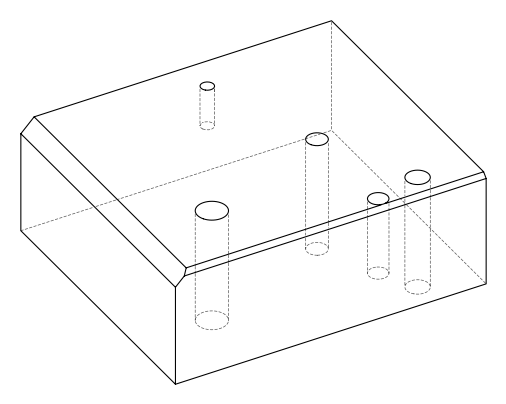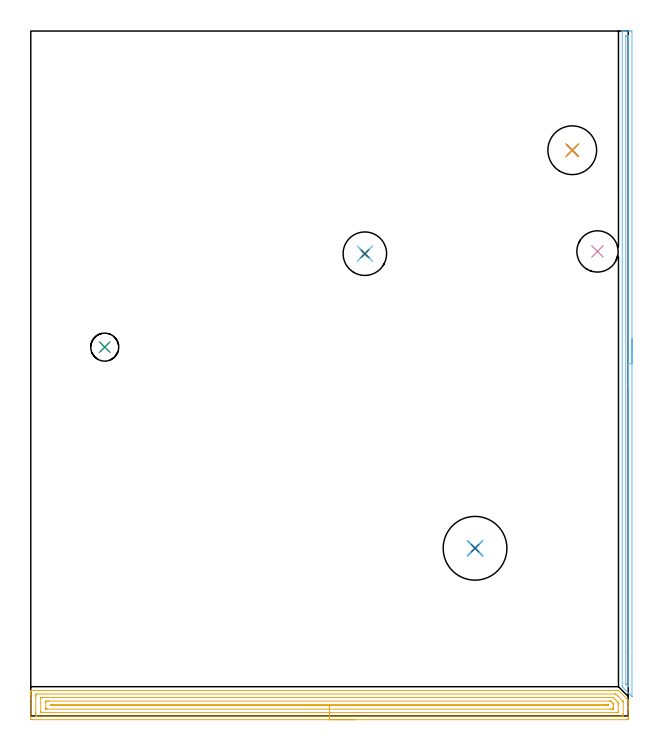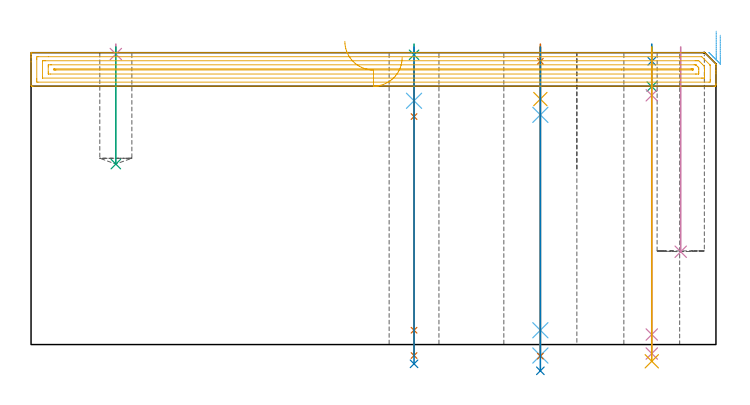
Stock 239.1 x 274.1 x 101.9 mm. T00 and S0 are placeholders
(PLAN: 18 operations, 13 tool changes, 18.2 min)
(1 SPOT_DRILL | STEP1HOLE | NXT0321_9005460120000 | 0.05 min | 182 mm3)
(2 SPOT_DRILL_1 | STEP1HOLE_1 | NXT0321_9005460120000 | 0.05 min | 183 mm3)
(3 SPOT_DRILL_2 | STEP1HOLE_2 | NXT0321_9005460120000 | 0.03 min | 4 mm3)
(4 SPOT_DRILL_3 | STEP1POCKET | NXT0321_9005460120000 | 0.03 min | 1 mm3)
(5 DRILL_BLIND_HOLE_INTO_CENTER | STEP1HOLE | NXT0301_079 | 0.07 min | 1200 mm3)
(6 GUN_DRILL_THROUGH_HOLE | STEP1HOLE | UGT0307_007 | 0.51 min | 6811 mm3)
(7 DRILL_TO_ENLARGE_THROUGH_HOLE | STEP1HOLE | NXT0301_104 | 0.43 min | 7473 mm3)
(8 DRILL_TO_ENLARGE_THROUGH_HOLE_1 | STEP1HOLE | UGT0301_386 | 0.45 min | 36346 mm3)
(9 DRILL_BLIND_HOLE_INTO_CENTER_1 | STEP1HOLE_1 | UGT0301_198 | 0.06 min | 399 mm3)
(10 GUN_DRILL_THROUGH_HOLE_1 | STEP1HOLE_1 | UGT0307_003 | 0.51 min | 3501 mm3)
(11 SPADE_DRILL_TO_ENLARGE_THROUGH_HOLE | STEP1HOLE_1 | UGT0306_010 | 0.44 min | 26326 mm3)
(12 DRILL_BLIND_HOLE_INTO_CENTER_2 | STEP1HOLE_2 | NXT0301_083 | 0.08 min | 1514 mm3)
(13 GUN_DRILL_THROUGH_HOLE_2 | STEP1HOLE_2 | UGT0307_007 | 0.52 min | 6764 mm3)
(14 DRILL_TO_ENLARGE_THROUGH_HOLE_2 | STEP1HOLE_2 | UGT0301_245 | 0.44 min | 15926 mm3)
(15 DRILL_BLIND_HOLE_INTO_CENTER_3 | STEP1POCKET | NXT0301_083 | 0.17 min | 3691 mm3)
(16 INDEXABLE_INSERT_DRILL_BLIND_HOLE_FROM_SOLID | STEP1POCKET_1 | NXT0302_004 | 0.29 min | 14802 mm3)
(17 AREA_MILL | FG_CHAMFER_SURFACE | UGT0205_001 | 9.72 min | 16367 mm3)
(18 AREA_MILL_1 | FG_CHAMFER_SURFACE_1 | UGT0205_001 | 4.39 min | 2011 mm3)
(TOOL NXT0321_9005460120000 | NC Spot Drill, 142deg, 12mm, Carbide, Uncoated | D12 PA142 FL30 Z2)
(TOOL NXT0301_079 | Carbide Drill 10.8mm [860.1-1080-032A1-MM 2214] | D10.8 PA140 FL55 Z2)
(TOOL UGT0307_007 | Gun Drill 10 mm | D10 PA130 FL24 Z1)
(TOOL NXT0301_104 | Carbide Drill 14mm [860.1-1400-112A1-MM 2214] | D14 PA140 FL123 Z2)
(TOOL UGT0301_386 | Twist Drill 25.5 mm | D25.5 PA118 FL165 Z2)
(TOOL UGT0301_198 | Twist Drill 7.9 mm | D7.9 PA118 FL73 Z2)
(TOOL UGT0307_003 | Gun Drill 7 mm | D7 PA130 FL24 Z1)
(TOOL UGT0306_010 | Spade Drill 19.5mm | D19.5 PA132 FL10 Z2)
(TOOL NXT0301_083 | Carbide Drill 11.2mm [860.1-1120-056A1-MM 2214] | D11.2 PA140 FL72 Z2)
(TOOL UGT0301_245 | Twist Drill 17.4 mm | D17.4 PA118 FL130 Z2)
(TOOL NXT0302_004 | Index. Insert Drill 16.5mm [880-D1650L20-05] | D16.5 PA176 FL83 Z2)
(TOOL UGT0205_001 | Chamfer Mill 20 x 3 x 45 deg. | D20 FL50 Z2)
(OP 1 SPOT_DRILL)
G17 G21 G94 G90
T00 M6
G54
G17 G0 G90 X177.8 Y67.1 S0 M3
G43 Z111.9 H0
G94 G81 G98 Z98.9 F250. R104.9
G80
M5
M2
(OP 2 SPOT_DRILL_1)
G17 G21 G94 G90
T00 M6
G54
G17 G0 G90 X216.7 Y226.4 S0 M3
G43 Z111.9 H0
G94 G81 G98 Z98.9 F250. R104.9
G80
M5
M2
(OP 3 SPOT_DRILL_2)
G17 G21 G94 G90
T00 M6
G54
G17 G0 G90 X133.7 Y185. S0 M3
G43 Z111.9 H0
G94 G81 G98 Z101.151 F250. R104.9
G80
M5
M2
(OP 4 SPOT_DRILL_3)
G17 G21 G94 G90
T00 M6
G54
G17 G0 G90 X29.6 Y147.6 S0 M3
G43 Z111.9 H0
G94 G81 G98 Z101.418 F250. R104.9
G80
M5
M2
(OP 5 DRILL_BLIND_HOLE_INTO_CENTER)
G17 G21 G94 G90
T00 M6
G54
G17 G0 G90 X177.8 Y67.1 S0 M3
G43 Z111.9 H1
G94 G81 G98 Z85.7 F250. R103.9
G80
M5
M2
(OP 6 GUN_DRILL_THROUGH_HOLE)
G17 G21 G94 G90
T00 M6
G54
G17 G0 G90 X177.8 Y67.1 M8
G43 Z111.9 H0
Z97.4
S716 M3
G94 G1 Z80.188 F125. M26
G4 X.084
Z5. F250.
G4 X.084
Z-3.832 F125.
G4 X.084
M5
M9
G0 Z97.4
Z111.9
M2
(OP 7 DRILL_TO_ENLARGE_THROUGH_HOLE)
G17 G21 G94 G90
T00 M6
G54
G17 G0 G90 X177.8 Y67.1 S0 M3
G43 Z111.9 H1
G94 G73 G98 Z-4.048 F250. Q13.243 R103.9
G80
M5
M2
(OP 8 DRILL_TO_ENLARGE_THROUGH_HOLE_1)
G17 G21 G94 G90
T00 M6
G54
G17 G0 G90 X177.8 Y67.1 S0 M3
G43 Z111.9 H0
G94 G73 G98 Z-9.161 F250. Q22.212 R103.9
G80
M5
M2
(OP 9 DRILL_BLIND_HOLE_INTO_CENTER_1)
G17 G21 G94 G90
T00 M6
G54
G17 G0 G90 X216.7 Y226.4 S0 M3
G43 Z111.9 H0
G94 G81 G98 Z90.05 F250. R103.9
G80
M5
M2
(OP 10 GUN_DRILL_THROUGH_HOLE_1)
G17 G21 G94 G90
T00 M6
G54
G17 G0 G90 X216.7 Y226.4 M8
G43 Z111.9 H0
Z102.391
S716 M3
G94 G1 Z87.021 F125. M26
G4 X.084
Z3.5 F250.
G4 X.084
Z-3.132 F125.
G4 X.084
M5
M9
G0 Z102.391
Z111.9
M2
(OP 11 SPADE_DRILL_TO_ENLARGE_THROUGH_HOLE)
G17 G21 G94 G90
T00 M6
G54
G17 G0 G90 X216.7 Y226.4 S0 M3
G43 Z111.9 H0
G94 G73 G98 Z-5.841 F250. Q17.957 R103.9
G80
M5
M2
(OP 12 DRILL_BLIND_HOLE_INTO_CENTER_2)
G17 G21 G94 G90
T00 M6
G54
G17 G0 G90 X133.7 Y185. S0 M3
G43 Z111.9 H1
G94 G81 G98 Z85.1 F250. R103.9
G80
M5
M2
(OP 13 GUN_DRILL_THROUGH_HOLE_2)
G17 G21 G94 G90
T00 M6
G54
G17 G0 G90 X133.7 Y185. M8
G43 Z111.9 H0
Z98.012
S716 M3
G94 G1 Z79.588 F125. M26
G4 X.084
Z5. F250.
G4 X.084
Z-3.832 F125.
G4 X.084
M5
M9
G0 Z98.012
Z111.9
M2
(OP 14 DRILL_TO_ENLARGE_THROUGH_HOLE_2)
G17 G21 G94 G90
T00 M6
G54
G17 G0 G90 X133.7 Y185. S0 M3
G43 Z111.9 H0
G94 G73 G98 Z-6.727 F250. Q15.518 R103.9
G80
M5
M2
(OP 15 DRILL_BLIND_HOLE_INTO_CENTER_3)
G17 G21 G94 G90
T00 M6
G54
G17 G0 G90 X29.6 Y147.6 S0 M3
G43 Z111.9 H1
G94 G81 G98 Z63. F250. R103.9
G80
M5
M2
(OP 16 INDEXABLE_INSERT_DRILL_BLIND_HOLE_FROM_SOLID)
G17 G21 G94 G90
T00 M6
G54
G17 G0 G90 X226.8 Y185.9 S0 M3
G43 Z111.9 H1
G94 G81 G98 Z32.4 F250. R103.9
G80
M5
M2
(OP 17 AREA_MILL)
G17 G21 G94 G90
T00 M6
G54
G17 G0 G90 X129.55 Y-1.5 S1061 M3
G43 Z111.9 H0
Z100.2
G94 G1 X129.512 Z99.328 F250.
X129.398 Z98.464
X129.209 Z97.612
X128.947 Z96.78
X128.613 Z95.974
X128.21 Z95.2
X127.742 Z94.464
X127.21 Z93.772
X126.621 Z93.129
X125.978 Z92.54
X125.286 Z92.008
X124.55 Z91.54
X123.776 Z91.137
X122.97 Z90.803
X122.138 Z90.541
X121.286 Z90.352
X120.422 Z90.238
X119.55 Z90.2
X0.629
X0.264 Y-1.496 Z90.203
X0.01 Y-1.492 Z90.206
X0. Y-1.235 Z90.463
Y7.011 Z98.706
Y8.424 Z100.12
Y8.785 Z100.48
Y9.507 Z101.206
Y9.77 Z101.47
X0.008 Y10.167 Z101.858
X0.01 Y10.204 Z101.895
X0.178 Y10.2 Z101.9
X234.894
X235.195 Y10.199 Z101.885
X235.272 Y10.128 Z101.827
X238.981 Y6.42 Z98.118
X239.067 Y6.33 Z98.029
X239.098 Y6.291 Z97.988
X239.1 Y6.075 Z97.773
Y6.026 Z97.724
Y5.237 Z96.931
Y3.989 Z95.686
Y3.463 Z95.157
Y2.839 Z94.534
Y-0.709 Z90.988
X239.097 Y-0.972 Z90.726
X239.092 Y-1.492 Z90.206
X238.998 Y-1.494 Z90.204
X238.471 Y-1.5 Z90.2
X119.55
Y-0.086 Z91.614
X2.418
X2.01 Y-0.085 Z91.615
X2.002 Y0.327 Z92.027
X2.001 Y0.802 Z92.502
X2. Y1.216 Z92.916
X2.001 Y7.898 Z99.598
X2.002 Y8.31 Z100.01
X2.01 Y8.785 Z100.485
X2.416 Y8.786 Z100.486
X6.035
X233.999
X234.154 Y8.785 Z100.485
X234.894 Y8.055 Z99.755
X235.052 Y7.898 Z99.598
X236.826 Y6.124 Z97.824
X236.965 Y5.981 Z97.681
X237.053 Y5.885 Z97.585
X237.09 Y5.837 Z97.537
X237.094 Y5.813 Z97.513
X237.099 Y5.711 Z97.411
Y0.802 Z92.502
X237.098 Y0.39 Z92.09
X237.09 Y-0.085 Z91.615
X236.684 Y-0.086 Z91.614
X119.55
Y1.328 Z93.028
X4.084 Y1.329 Z93.029
X4.04 Y1.33 Z93.03
X4.017 Y1.332 Z93.032
X4.011 Y1.334 Z93.034
X4.008 Y1.35 Z93.05
X4.003 Y1.485 Z93.185
X4.001 Y1.689 Z93.389
X4. Y1.893 Z93.593
Y7.214 Z98.914
X4.003 Y7.283 Z98.983
X4.007 Y7.337 Z99.037
X4.011 Y7.365 Z99.065
X4.025 Y7.366 Z99.066
X4.206 Y7.369 Z99.069
X4.737 Y7.371 Z99.071
X5.1
X231.849
X232.212
X232.746 Y7.368 Z99.068
X233.106 Y7.364 Z99.064
X233.478 Y7.011 Z98.711
X234. Y6.499 Z98.199
X234.376 Y6.124 Z97.824
X234.894 Y5.602 Z97.302
X235.07 Y5.419 Z97.119
X235.09 Y5.237 Z96.937
X235.096 Y5.036 Z96.736
X235.1 Y4.35 Z96.05
Y4.146 Z95.846
Y1.689 Z93.389
Y1.486 Z93.186
X235.097 Y1.417 Z93.117
X235.093 Y1.363 Z93.063
X235.089 Y1.335 Z93.035
X235.075 Y1.334 Z93.034
X234.894 Y1.331 Z93.031
X234.364 Y1.329 Z93.029
X234. Y1.328 Z93.028
X119.55
Y2.743 Z94.443
X6.72
X6.111 Y2.748 Z94.448
X6.045 Y2.75 Z94.45
X6.01 Y2.754 Z94.454
X6.008 Y2.803 Z94.503
X6.004 Y3.021 Z94.721
X6. Y3.457 Z95.157
Y5.231 Z96.931
X6.004 Y5.677 Z97.377
X6.008 Y5.897 Z97.597
X6.01 Y5.946 Z97.646
X6.059 Y5.95 Z97.65
X6.166 Y5.954 Z97.654
X6.888 Y5.957 Z97.657
X7.056
X231.486
X231.849 Y5.956 Z97.656
X232.03 Y5.953 Z97.653
X232.074 Y5.95 Z97.65
X232.093 Y5.946 Z97.646
X232.12 Y5.923 Z97.623
X232.212 Y5.838 Z97.538
X232.811 Y5.237 Z96.937
X233.007 Y5.035 Z96.735
X233.076 Y4.964 Z96.664
X233.09 Y4.906 Z96.606
X233.093 Y4.796 Z96.496
X233.1 Y4.356 Z96.056
Y3.469 Z95.169
X233.096 Y3.023 Z94.723
X233.092 Y2.803 Z94.503
X233.09 Y2.754 Z94.454
X233.041 Y2.75 Z94.45
X232.934 Y2.746 Z94.446
X232.212 Y2.743 Z94.443
X232.044
X119.55
Y4.157 Z95.857
X8.676
X8.482 Y4.159 Z95.859
X8.093 Y4.164 Z95.864
X8.009 Y4.169 Z95.869
X8.006 Y4.196 Z95.896
X8.003 Y4.254 Z95.954
Y4.35 Z96.05
X8.008 Y4.517 Z96.217
X8.009 Y4.532 Z96.232
X8.055 Y4.536 Z96.236
X8.158 Y4.54 Z96.24
X8.287 Y4.542 Z96.242
X230.424 Y4.543 Z96.243
X230.618 Y4.542 Z96.242
X231.007 Y4.537 Z96.237
X231.054 Y4.536 Z96.236
X231.065 Y4.526 Z96.226
X231.088 Y4.502 Z96.202
X231.092 Y4.446 Z96.146
X231.095 Y4.35 Z96.05
X231.092 Y4.183 Z95.883
X231.091 Y4.168 Z95.868
X231.046 Y4.164 Z95.864
X230.943 Y4.16 Z95.86
X230.813 Y4.158 Z95.858
X206.17 Y4.157 Z95.857
X119.55
X118.678 Z95.895
X117.814 Z96.009
X116.962 Z96.198
X116.13 Z96.46
X115.324 Z96.794
X114.55 Z97.197
X113.814 Z97.665
X113.122 Z98.196
X112.479 Z98.786
X111.89 Z99.429
X111.358 Z100.121
X110.89 Z100.857
X110.487 Z101.631
X110.153 Z102.437
X109.891 Z103.269
X109.702 Z104.12
X109.588 Z104.985
X109.55 Z105.857
G0 Z111.9
M5
M2
(OP 18 AREA_MILL_1)
G17 G21 G94 G90
T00 M6
G54
G17 G0 G90 X240.6 Y150.95 S1061 M3
G43 Z111.9 H0
Z108.
G94 G1 Y150.912 Z107.128 F250.
Y150.798 Z106.264
Y150.609 Z105.412
Y150.347 Z104.58
Y150.013 Z103.774
Y149.61 Z103.
Y149.142 Z102.264
Y148.61 Z101.572
Y148.021 Z100.929
Y147.378 Z100.34
Y146.686 Z99.808
Y145.95 Z99.34
Y145.176 Z98.937
Y144.37 Z98.603
Y143.538 Z98.341
Y142.686 Z98.152
Y141.822 Z98.038
Y140.95 Z98.
Y7.89
X240.597 Y7.812 Z98.001
X240.596 Y7.811 Z98.002
X240.587 Y7.812 Z98.011
X240.29 Y8.109 Z98.309
X236.825 Y11.576 Z101.774
X236.704 Y11.705 Z101.89
X236.7 Y11.977 Z101.9
Y273.94
X236.703 Y274.09 Z101.888
X236.757 Y274.093 Z101.835
X237.139 Y274.1 Z101.46
X237.561 Z101.038
X238.204 Z100.392
X239.418 Z99.179
X239.989 Z98.605
X240.596 Y274.099 Z98.
Z97.999
X240.6 Y273.493 Z98.
Y140.95
X239.186 Z99.414
X239.185 Y11.798 Z99.415
X239.184 Y11.739 Z99.416
X239.18 Y11.693 Z99.42
X239.178 Y11.682 Z99.422
X239.173 Y11.685 Z99.427
X239.096 Y11.756 Z99.504
X238.873 Y11.977 Z99.727
X238.204 Y12.65 Z100.396
X238.151 Y12.707 Z100.449
X238.126 Y12.735 Z100.474
X238.121 Y12.781 Z100.479
X238.117 Y12.87 Z100.483
X238.115 Y12.958 Z100.485
X238.114 Y25.644 Z100.486
X238.115 Y271.797 Z100.485
X238.116 Y271.887 Z100.484
X238.121 Y272.064 Z100.479
X238.124 Y272.092 Z100.476
X238.131 Y272.094 Z100.469
X238.155 Y272.097 Z100.445
X238.204 Y272.099 Z100.396
X238.705 Z99.895
X239.096 Y272.094 Z99.504
X239.152 Y272.091 Z99.448
X239.179 Y272.086 Z99.421
X239.186 Y271.708 Z99.414
Y140.95
Y140.078 Z99.452
Y139.214 Z99.566
Y138.362 Z99.755
Y137.53 Z100.017
Y136.724 Z100.351
Y135.95 Z100.754
Y135.214 Z101.223
Y134.522 Z101.754
Y133.879 Z102.343
Y133.29 Z102.986
Y132.758 Z103.678
Y132.29 Z104.414
Y131.887 Z105.188
Y131.553 Z105.994
Y131.291 Z106.826
Y131.102 Z107.678
Y130.988 Z108.543
Y130.95 Z109.414
G0 Z111.9
M5
M2
